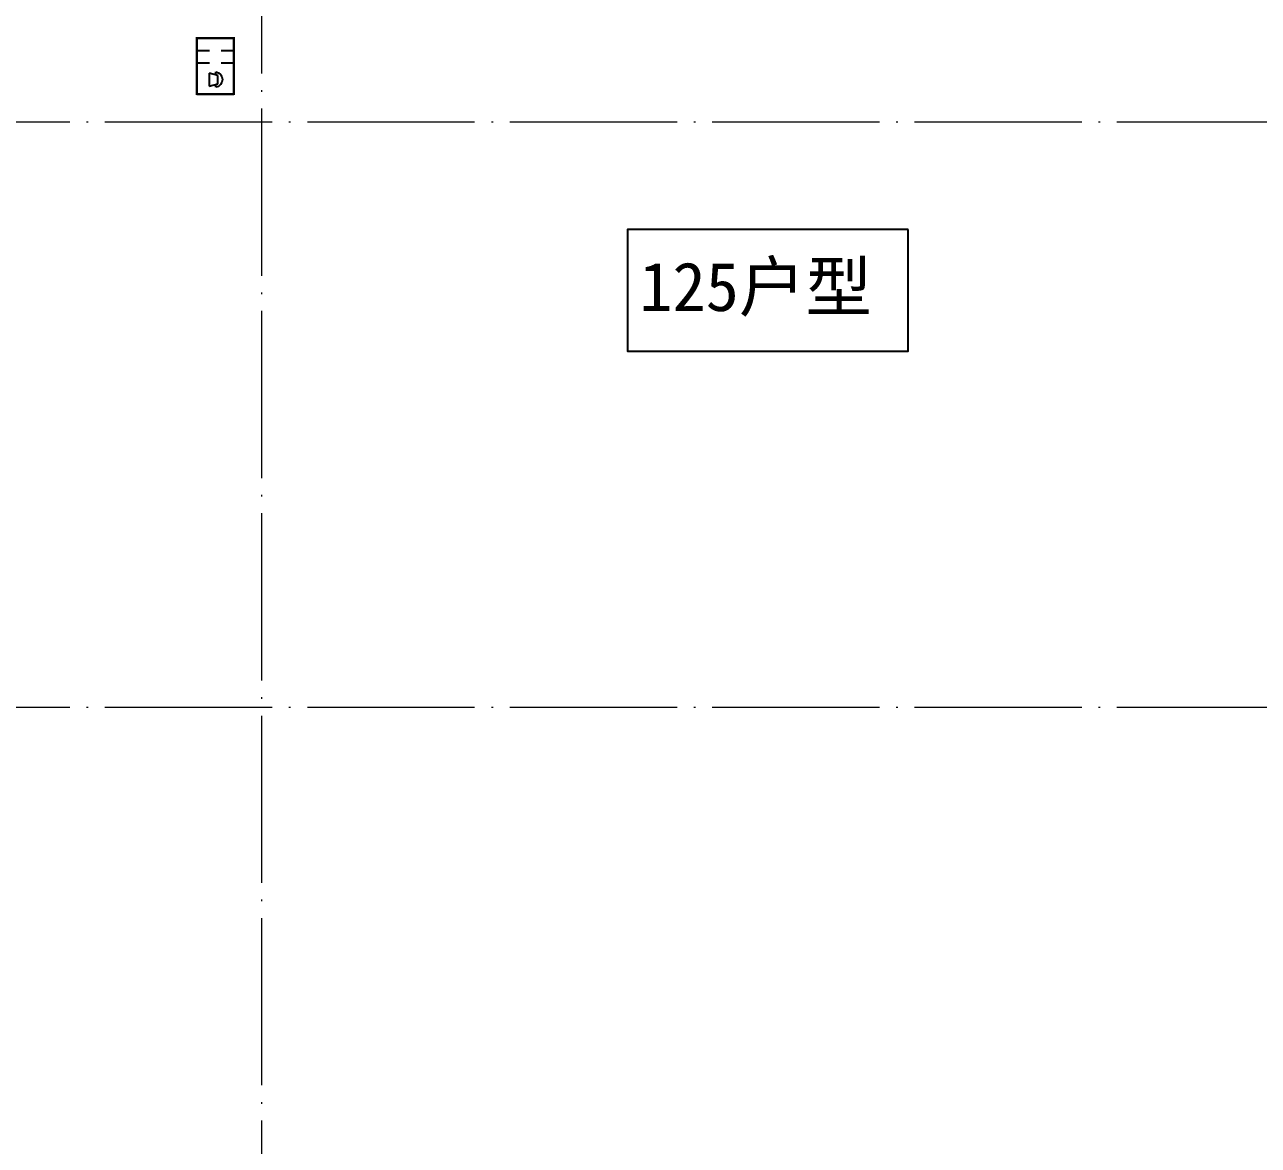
# Model space of a CAD drawing. Extents: x 27938 to 725830, y -209821 to 1628073.
# Drawn here: x 315567 to 319992, y 598677 to 602698 of the extents above; entities that cross this region are included whole.
import ezdxf
from ezdxf.enums import TextEntityAlignment as Align

# ---------------------------------------------------------------- set-up
doc = ezdxf.new("R2010")
doc.units = 0
doc.header["$LTSCALE"] = 1000
doc.header["$MEASUREMENT"] = 0
doc.linetypes.add('DOTE', pattern=[2.42, 2, -0.2, 0.02, -0.2])
doc.layers.add('DOTE', color=19, linetype='DOTE', lineweight=9)
doc.layers.add('EQUIP-安防', color=3, linetype='Continuous')
doc.styles.add('_TEL_DIM', font='SIMPLEX', dxfattribs={"width": 0.8, "height": 3.5, "bigfont": 'HZTXT'})
doc.styles.add('黑体', font='')
doc.styles.get('黑体').set_extended_font_data('SimHei')

# ---------------------------------------------------------------- blocks, each defined once
blk = doc.blocks.new('GDGDGRDGDGDR')
at = {"layer": 'DOTE', "linetype": 'DOTE', "ltscale": 0.3}
for p, q in [((316416.6, 603848.8), (316416.6, 593948.8)), ((270116.6, 602348.8), (328916.6, 602348.8)), ((270116.6, 600248.8), (328916.6, 600248.8))]:
    blk.add_line(p, q, dxfattribs=at)
blk = doc.blocks.new('$equip$00002628')
at = {"linetype": 'Continuous'}
for p, q in [((-0.625, 0.415), (0.625, 0.415)), ((-0.625, -0.415), (-0.625, 0.415)), ((0.071, 0.129), (0.071, 0.415)), ((0.35, 0.129), (0.35, 0.415)), ((0.625, 0.415), (0.625, -0.415)), ((-0.472, 0.01), (-0.409, 0.01)), ((-0.446, -0.138), (-0.395, 0.058)), ((-0.395, 0.058), (-0.395, 0.058)), ((-0.395, 0.058), (-0.206, 0.058)), ((-0.206, 0.058), (-0.155, -0.138)), ((-0.191, 0.01), (-0.129, 0.01)), ((-0.155, -0.138), (-0.446, -0.138)), ((0.071, -0.415), (0.071, -0.129)), ((0.35, -0.415), (0.35, -0.129)), ((0.625, -0.415), (-0.625, -0.415))]:
    blk.add_line(p, q, dxfattribs=at)
at = {"const_width": 0.05}
blk.add_lwpolyline([(-0.625, 0.415), (0.625, 0.415), (0.625, -0.415), (-0.625, -0.415), (-0.625, 0.415), (0.625, 0.415)], dxfattribs=at)
at = {"linetype": 'Continuous'}
blk.add_arc((-0.3, -0.011), 0.173, 6.9897, 173.0103, dxfattribs=at)
for p in [(0, 0.415), (-0.625, 0), (0.625, 0), (0, -0.415)]:
    blk.add_point(p)
at = {"color": 7, "style": '_TEL_DIM', "flags": 1}
blk.add_attdef('A', text='', height=0.000025, dxfattribs=at).set_placement((0, 0), align=Align.MIDDLE_CENTER)
blk = doc.blocks.new('HFHFHTFCD')
at = {"layer": 'EQUIP-安防', "xscale": -160, "yscale": 160, "zscale": 160, "rotation": 270}
blk.add_blockref('$equip$00002628', (316250.2, 370923.7), dxfattribs=at)

msp = doc.modelspace()

# ---------------------------------------------------------------- linework, layer by layer
at = {"color": 1}
msp.add_lwpolyline([(318735, 601962.5), (317729, 601962.5), (317729, 601526.5), (318735, 601526.5)], close=True, dxfattribs=at)

# ---------------------------------------------------------------- block references
for name, p in [('GDGDGRDGDGDR', (0, 0)), ('HFHFHTFCD', (0, 231625.1))]:
    msp.add_blockref(name, p)

# ---------------------------------------------------------------- texts
at = {"color": 1, "style": '黑体'}
msp.add_text('125户型', height=175, dxfattribs=at).set_placement((317771.3, 601670.3))

doc.saveas('drawing.dxf')
